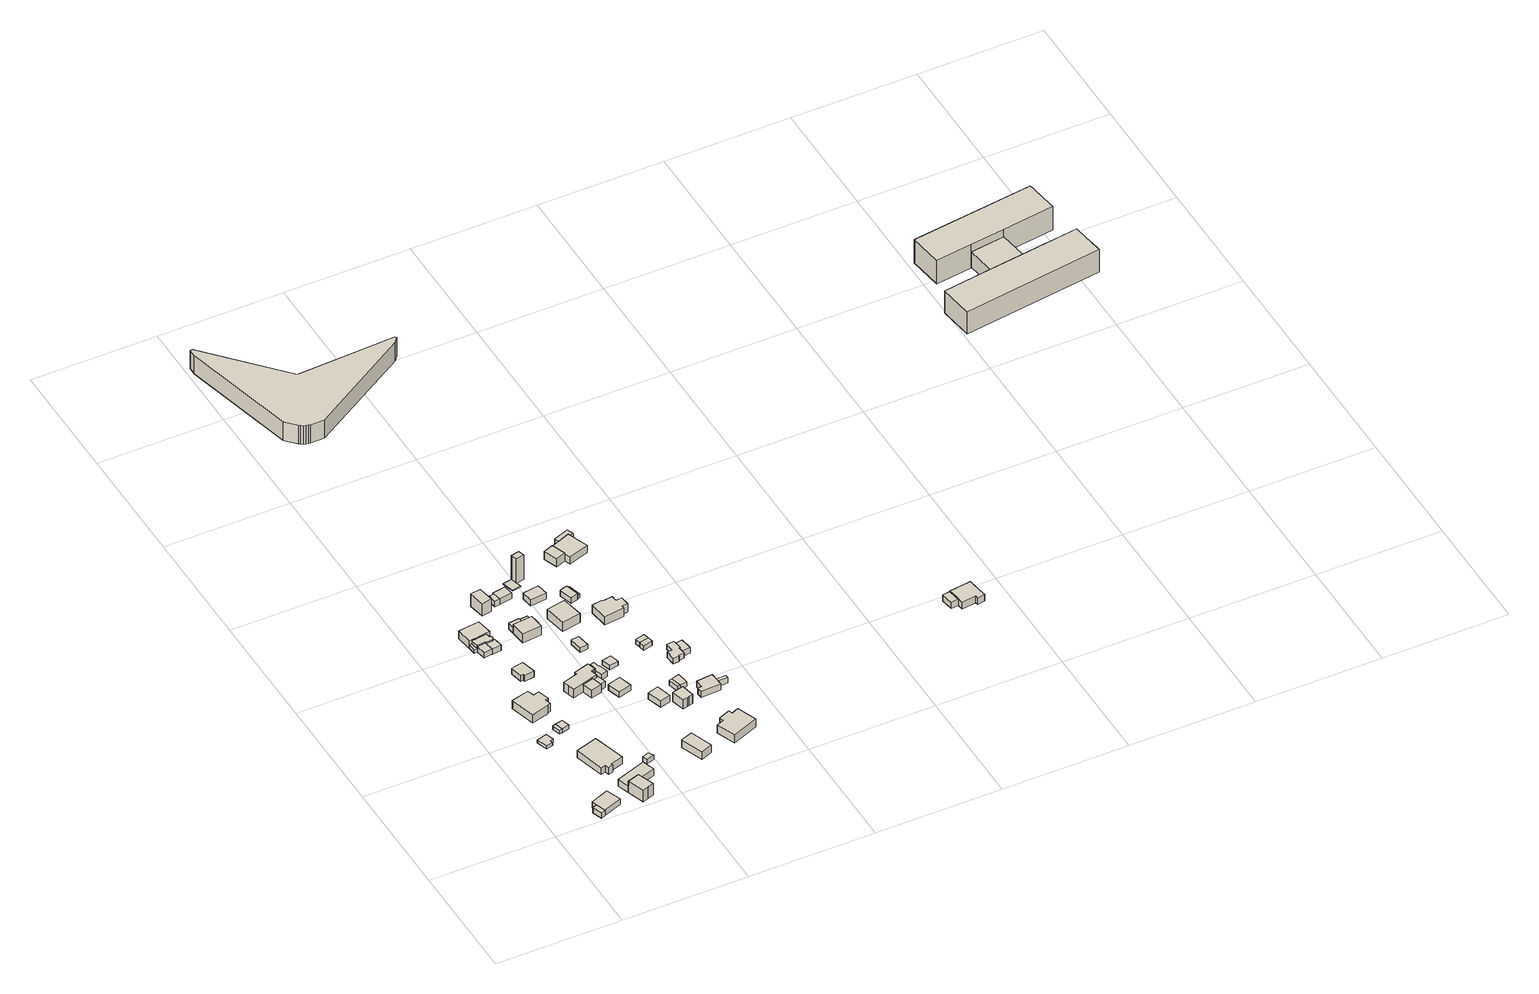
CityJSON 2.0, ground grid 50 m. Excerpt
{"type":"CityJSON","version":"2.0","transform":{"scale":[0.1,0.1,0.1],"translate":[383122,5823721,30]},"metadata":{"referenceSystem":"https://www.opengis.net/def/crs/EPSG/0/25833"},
"CityObjects":{
"building1":{"type":"Building","attributes":{"Gemeindeschluessel":"11000012","BezugspunktDach":"2200","function":"51009_1610","measuredHeight":2.54,"storeysAboveGround":0},"address":[{"country":"Germany","locality":"Berlin"}],"geometry":[{"type":"Solid","lod":"1","boundaries":[[[[0,1,2,3]],[[4,5,6,7]],[[4,7,3,2]],[[5,4,2,1]],[[6,5,1,0]],[[7,6,0,3]]]]}]},
"building2":{"type":"Building","attributes":{"Gemeindeschluessel":"11000012","BezugspunktDach":"2200","function":"31001_1010","measuredHeight":3.54,"storeysAboveGround":1},"address":[{"country":"Germany","locality":"Berlin","thoroughfareNumber":"63","thoroughfareName":"Alter Wiesenweg"}],"geometry":[{"type":"Solid","lod":"1","boundaries":[[[[8,9,10,11,12]],[[13,14,5,4,15]],[[13,15,12,11]],[[14,13,11,10]],[[5,14,10,9]],[[4,5,9,8]],[[15,4,8,12]]]]}]},
"building3":{"type":"Building","attributes":{"Gemeindeschluessel":"11000012","BezugspunktDach":"2200","function":"31001_2463","measuredHeight":1.4,"storeysAboveGround":1},"address":[{"country":"Germany","locality":"Berlin","thoroughfareNumber":"97 (2)","thoroughfareName":"Alter Wiesenweg"}],"geometry":[{"type":"Solid","lod":"1","boundaries":[[[[16,17,18,19,20,21]],[[22,23,24,25,26,27]],[[22,27,21,20]],[[23,22,20,19]],[[24,23,19,18]],[[25,24,18,17]],[[26,25,17,16]],[[27,26,16,21]]]]}]},
"building4":{"type":"Building","attributes":{"Gemeindeschluessel":"11000012","BezugspunktDach":"2200","function":"31001_1010","measuredHeight":3.21,"storeysAboveGround":1},"address":[{"country":"Germany","locality":"Berlin","thoroughfareNumber":"75","thoroughfareName":"Alter Wiesenweg"}],"geometry":[{"type":"Solid","lod":"1","boundaries":[[[[28,29,30,31,32,33,34,35]],[[36,37,38,39,40,41,42,43]],[[36,43,35,34]],[[37,36,34,33]],[[38,37,33,32]],[[39,38,32,31]],[[40,39,31,30]],[[41,40,30,29]],[[42,41,29,28]],[[43,42,28,35]]]]}]},
"building5":{"type":"Building","attributes":{"Gemeindeschluessel":"11000012","BezugspunktDach":"2200","function":"51009_1610","measuredHeight":1.7,"storeysAboveGround":0},"address":[{"country":"Germany","locality":"Berlin"}],"geometry":[{"type":"Solid","lod":"1","boundaries":[[[[44,45,46,47]],[[48,49,50,51]],[[48,51,47,46]],[[49,48,46,45]],[[50,49,45,44]],[[51,50,44,47]]]]}]},
"building6":{"type":"Building","attributes":{"Gemeindeschluessel":"11000012","function":"31001_1010"},"address":[{"country":"Germany","locality":"Berlin","thoroughfareNumber":"65","thoroughfareName":"Alter Wiesenweg"}],"children":["building6-1","building6-2"]},
"building6-1":{"type":"BuildingPart","attributes":{"BezugspunktDach":"2200","measuredHeight":5.91,"storeysAboveGround":1},"parents":["building6"],"geometry":[{"type":"MultiSurface","lod":"1","boundaries":[[[52,53,54,55,56,57]],[[58,59,60,61,62,63]],[[64,65,63,57,56]],[[66,64,58,56,55]],[[60,59,55,54]],[[61,60,54,53]],[[62,61,53,52]],[[63,62,52,57]],[[58,63,65,64]],[[59,58,64,66]]]}]},
"building6-2":{"type":"BuildingPart","attributes":{"BezugspunktDach":"2200","measuredHeight":3.06,"storeysAboveGround":1},"parents":["building6"],"geometry":[{"type":"MultiSurface","lod":"1","boundaries":[[[65,67,68,69]],[[70,71,63,72]],[[70,72,69,68]],[[71,70,68,67]],[[71,67,66,59]],[[72,63,65,69]],[[63,58,64,65]],[[59,66,64,73,58]]]}]},
"building7":{"type":"Building","attributes":{"Gemeindeschluessel":"11000012","BezugspunktDach":"2200","function":"31001_1010","measuredHeight":3.77,"storeysAboveGround":1},"address":[{"country":"Germany","locality":"Berlin","thoroughfareNumber":"97","thoroughfareName":"Alter Wiesenweg"}],"geometry":[{"type":"Solid","lod":"1","boundaries":[[[[74,75,76,77,78,79,80,81,82,83]],[[84,85,86,87,88,89,90,91,92,93]],[[84,93,83,82]],[[85,84,82,81]],[[86,85,81,80]],[[87,86,80,79]],[[88,87,79,78]],[[89,88,78,77]],[[90,89,77,76]],[[91,90,76,75]],[[92,91,75,74]],[[93,92,74,83]]]]}]},
"building8":{"type":"Building","attributes":{"Gemeindeschluessel":"11000012","BezugspunktDach":"2200","function":"31001_2723","measuredHeight":1.8,"storeysAboveGround":1},"address":[{"country":"Germany","locality":"Berlin","thoroughfareNumber":"97 (1)","thoroughfareName":"Alter Wiesenweg"}],"geometry":[{"type":"Solid","lod":"1","boundaries":[[[[45,94,95,46]],[[96,97,98,99]],[[96,99,46,95]],[[97,96,95,94]],[[98,97,94,45]],[[99,98,45,46]]]]}]},
"building9":{"type":"Building","attributes":{"Gemeindeschluessel":"11000012","BezugspunktDach":"2200","function":"51009_1610","measuredHeight":1.48,"storeysAboveGround":0},"address":[{"country":"Germany","locality":"Berlin"}],"geometry":[{"type":"Solid","lod":"1","boundaries":[[[[100,101,102,103]],[[104,105,106,107]],[[104,107,103,102]],[[105,104,102,101]],[[106,105,101,100]],[[107,106,100,103]]]]}]},
"building10":{"type":"Building","attributes":{"Gemeindeschluessel":"11000012","BezugspunktDach":"2200","function":"51009_1610","measuredHeight":2.89,"storeysAboveGround":0},"address":[{"country":"Germany","locality":"Berlin"}],"geometry":[{"type":"Solid","lod":"1","boundaries":[[[[108,109,110,111,112]],[[113,114,115,116,117]],[[113,117,112,111]],[[114,113,111,110]],[[115,114,110,109]],[[116,115,109,108]],[[117,116,108,112]]]]}]},
"building11":{"type":"Building","attributes":{"Gemeindeschluessel":"11000012","BezugspunktDach":"2200","function":"31001_2723","measuredHeight":2.05,"storeysAboveGround":1},"address":[{"country":"Germany","locality":"Berlin","thoroughfareNumber":"65 (1)","thoroughfareName":"Alter Wiesenweg"}],"geometry":[{"type":"Solid","lod":"1","boundaries":[[[[118,119,120,121]],[[122,123,124,125]],[[122,125,121,120]],[[123,122,120,119]],[[124,123,119,118]],[[125,124,118,121]]]]}]},
"building12":{"type":"Building","attributes":{"Gemeindeschluessel":"11000012","BezugspunktDach":"2200","function":"31001_2463","measuredHeight":2.7,"storeysAboveGround":1},"address":[{"country":"Germany","locality":"Berlin","thoroughfareNumber":"115 (1)","thoroughfareName":"Alter Wiesenweg"}],"geometry":[{"type":"Solid","lod":"1","boundaries":[[[[126,127,128,129,130,131]],[[132,133,134,135,136,137]],[[132,137,131,130]],[[133,132,130,129]],[[134,133,129,128]],[[135,134,128,127]],[[136,135,127,126]],[[137,136,126,131]]]]}]},
"building13":{"type":"Building","attributes":{"Gemeindeschluessel":"11000012","function":"31001_1010"},"address":[{"country":"Germany","locality":"Berlin","thoroughfareNumber":"115","thoroughfareName":"Alter Wiesenweg"}],"children":["building13-1","building13-2","building13-3"]},
"building13-1":{"type":"BuildingPart","attributes":{"BezugspunktDach":"2200","measuredHeight":3.97,"storeysAboveGround":1},"parents":["building13"],"geometry":[{"type":"MultiSurface","lod":"1","boundaries":[[[138,139,140,141,142,143,144,145,146]],[[147,148,149,150,151,152,153,154,155]],[[147,155,146,145]],[[148,147,145,144]],[[149,148,144,143]],[[150,149,143,142]],[[156,157,142,141]],[[158,156,151,141,140]],[[153,152,140,139]],[[154,153,139,138]],[[155,154,138,146]],[[151,150,157,156]],[[152,159,151,156,158]]]}]},
"building13-2":{"type":"BuildingPart","attributes":{"BezugspunktDach":"2200","measuredHeight":3.08,"storeysAboveGround":1},"parents":["building13"],"geometry":[{"type":"MultiSurface","lod":"1","boundaries":[[[160,161,162,163,164,165,166,167,157,158]],[[150,168,169,170,171,172,173,174,153,152]],[[168,150,157,167]],[[169,168,167,166]],[[170,169,166,165]],[[171,170,165,164]],[[175,176,171,164,163]],[[173,172,163,162]],[[174,173,162,161]],[[153,174,161,160]],[[152,153,160,158]],[[177,150,151,156,157]],[[178,152,179,158,156,151]],[[172,171,176,175]]]}]},
"building13-3":{"type":"BuildingPart","attributes":{"BezugspunktDach":"2200","measuredHeight":3.12,"storeysAboveGround":1},"parents":["building13"],"geometry":[{"type":"MultiSurface","lod":"1","boundaries":[[[180,181,182,176,175]],[[171,183,184,185,172]],[[183,171,176,182]],[[184,183,182,181]],[[185,184,181,180]],[[172,185,180,175]],[[171,172,175,176,186]]]}]},
"building14":{"type":"Building","attributes":{"Gemeindeschluessel":"11000012","function":"31001_1010"},"address":[{"country":"Germany","locality":"Berlin","thoroughfareNumber":"99","thoroughfareName":"Alter Wiesenweg"}],"children":["building14-1","building14-2"]},
"building14-1":{"type":"BuildingPart","attributes":{"BezugspunktDach":"2200","measuredHeight":4.87,"storeysAboveGround":1},"parents":["building14"],"geometry":[{"type":"MultiSurface","lod":"1","boundaries":[[[187,188,189,190,191,192,193,194,195,196,197,198,199,200,201,202,203]],[[204,205,206,207,208,209,210,211,212,213,214,215,216,217,218,219,220]],[[204,220,203,202]],[[205,204,202,201]],[[206,205,201,200]],[[207,206,200,199]],[[208,207,199,198]],[[209,208,198,197]],[[210,209,197,196]],[[211,210,196,195]],[[212,211,195,194]],[[213,212,194,193]],[[214,213,193,192]],[[215,214,192,191]],[[216,215,191,190]],[[221,222,223,216,190,189]],[[218,217,189,188]],[[219,218,188,187]],[[220,219,187,203]],[[217,216,223,222,221]]]}]},
"building14-2":{"type":"BuildingPart","attributes":{"BezugspunktDach":"2200","measuredHeight":3.54,"storeysAboveGround":1},"parents":["building14"],"geometry":[{"type":"MultiSurface","lod":"1","boundaries":[[[224,225,226,227,223,222]],[[216,228,229,230,231,217]],[[228,216,223,227]],[[229,228,227,226]],[[230,229,226,225]],[[231,230,225,224]],[[217,231,224,222]],[[232,216,233,217,222,223]]]}]},
"building15":{"type":"Building","attributes":{"Gemeindeschluessel":"11000012","BezugspunktDach":"2200","function":"31001_2723","measuredHeight":5.76,"storeysAboveGround":1},"address":[{"country":"Germany","locality":"Berlin","thoroughfareNumber":"117 (2)","thoroughfareName":"Alter Wiesenweg"}],"geometry":[{"type":"Solid","lod":"1","boundaries":[[[[234,235,236,237]],[[238,239,240,241]],[[238,241,237,236]],[[239,238,236,235]],[[240,239,235,234]],[[241,240,234,237]]]]}]},
"building16":{"type":"Building","attributes":{"Gemeindeschluessel":"11000012","BezugspunktDach":"2200","function":"51009_1610","measuredHeight":2.8,"storeysAboveGround":0},"address":[{"country":"Germany","locality":"Berlin"}],"geometry":[{"type":"Solid","lod":"1","boundaries":[[[[242,243,244,245,246,247,248]],[[249,250,251,252,253,254,255]],[[249,255,248,247]],[[250,249,247,246]],[[251,250,246,245]],[[252,251,245,244]],[[253,252,244,243]],[[254,253,243,242]],[[255,254,242,248]]]]}]},
"building17":{"type":"Building","attributes":{"Gemeindeschluessel":"11000012","BezugspunktDach":"2200","function":"31001_2723","measuredHeight":3.79,"storeysAboveGround":1},"address":[{"country":"Germany","locality":"Berlin","thoroughfareNumber":"67","thoroughfareName":"Alter Wiesenweg"}],"geometry":[{"type":"Solid","lod":"1","boundaries":[[[[256,257,258,259]],[[260,261,262,263]],[[260,263,259,258]],[[261,260,258,257]],[[262,261,257,256]],[[263,262,256,259]]]]}]},
"building18":{"type":"Building","attributes":{"Gemeindeschluessel":"11000012","function":"31001_1010"},"address":[{"country":"Germany","locality":"Berlin","thoroughfareNumber":"117","thoroughfareName":"Alter Wiesenweg"}],"children":["building18-1","building18-2"]},
"building18-1":{"type":"BuildingPart","attributes":{"BezugspunktDach":"2200","measuredHeight":5.81,"storeysAboveGround":1},"parents":["building18"],"geometry":[{"type":"MultiSurface","lod":"1","boundaries":[[[264,265,266,267,268]],[[269,270,271,272,273]],[[269,273,274,275,276,268,267]],[[270,269,267,266]],[[271,270,266,265]],[[272,271,265,264]],[[273,272,264,268]],[[276,275,274,273,277]]]}]},
"building18-2":{"type":"BuildingPart","attributes":{"BezugspunktDach":"2200","measuredHeight":2.77,"storeysAboveGround":1},"parents":["building18"],"geometry":[{"type":"MultiSurface","lod":"1","boundaries":[[[276,275,278,279]],[[280,274,273,281]],[[280,281,279,278]],[[274,280,278,275]],[[281,273,276,279]],[[282,274,275,276,273]]]}]},
"building19":{"type":"Building","attributes":{"Gemeindeschluessel":"11000012","BezugspunktDach":"2200","function":"31001_2463","measuredHeight":2.54,"storeysAboveGround":1},"address":[{"country":"Germany","locality":"Berlin","thoroughfareNumber":"99 (1)","thoroughfareName":"Alter Wiesenweg"}],"geometry":[{"type":"Solid","lod":"1","boundaries":[[[[283,284,285,286]],[[287,288,289,290]],[[287,290,286,285]],[[288,287,285,284]],[[289,288,284,283]],[[290,289,283,286]]]]}]},
"building20":{"type":"Building","attributes":{"Gemeindeschluessel":"11000012","BezugspunktDach":"2200","function":"51009_1610","measuredHeight":2.25,"storeysAboveGround":0},"address":[{"country":"Germany","locality":"Berlin"}],"geometry":[{"type":"Solid","lod":"1","boundaries":[[[[291,292,293,294]],[[295,296,297,298]],[[295,298,294,293]],[[296,295,293,292]],[[297,296,292,291]],[[298,297,291,294]]]]}]},
"building21":{"type":"Building","attributes":{"Gemeindeschluessel":"11000012","BezugspunktDach":"2200","function":"51009_1610","measuredHeight":2.54,"storeysAboveGround":0},"address":[{"country":"Germany","locality":"Berlin"}],"geometry":[{"type":"Solid","lod":"1","boundaries":[[[[299,300,301,302]],[[303,304,305,306]],[[303,306,302,301]],[[304,303,301,300]],[[305,304,300,299]],[[306,305,299,302]]]]}]},
"building22":{"type":"Building","attributes":{"Gemeindeschluessel":"11000012","BezugspunktDach":"2200","function":"31001_2723","measuredHeight":2.43,"storeysAboveGround":1},"address":[{"country":"Germany","locality":"Berlin","thoroughfareNumber":"99 (2)","thoroughfareName":"Alter Wiesenweg"}],"geometry":[{"type":"Solid","lod":"1","boundaries":[[[[307,308,309,310,311,312,313,314]],[[315,316,317,318,319,320,321,322]],[[315,322,314,313]],[[316,315,313,312]],[[317,316,312,311]],[[318,317,311,310]],[[319,318,310,309]],[[320,319,309,308]],[[321,320,308,307]],[[322,321,307,314]]]]}]},
"building23":{"type":"Building","attributes":{"Gemeindeschluessel":"11000012","BezugspunktDach":"2200","function":"31001_2723","measuredHeight":2.55,"storeysAboveGround":1},"address":[{"country":"Germany","locality":"Berlin","thoroughfareNumber":"117 (1)","thoroughfareName":"Alter Wiesenweg"}],"geometry":[{"type":"Solid","lod":"1","boundaries":[[[[301,300,323,324,325]],[[326,327,304,303,328]],[[326,328,325,324]],[[327,326,324,323]],[[304,327,323,300]],[[303,304,300,301]],[[328,303,301,325]]]]}]},
"building24":{"type":"Building","attributes":{"Gemeindeschluessel":"11000012","BezugspunktDach":"2200","function":"31001_2463","measuredHeight":2.11,"storeysAboveGround":1},"address":[{"country":"Germany","locality":"Berlin","thoroughfareNumber":"119 (2)","thoroughfareName":"Alter Wiesenweg"}],"geometry":[{"type":"Solid","lod":"1","boundaries":[[[[329,330,331,332]],[[333,334,335,336]],[[333,336,332,331]],[[334,333,331,330]],[[335,334,330,329]],[[336,335,329,332]]]]}]},
"building25":{"type":"Building","attributes":{"Gemeindeschluessel":"11000012","BezugspunktDach":"2200","function":"31001_2463","measuredHeight":2.88,"storeysAboveGround":1},"address":[{"country":"Germany","locality":"Berlin","thoroughfareNumber":"71 (2)","thoroughfareName":"Alter Wiesenweg"}],"geometry":[{"type":"Solid","lod":"1","boundaries":[[[[337,338,339,340]],[[341,342,343,344]],[[341,344,340,339]],[[342,341,339,338]],[[343,342,338,337]],[[344,343,337,340]]]]}]},
"building26":{"type":"Building","attributes":{"Gemeindeschluessel":"11000012","BezugspunktDach":"2200","function":"51009_1611","measuredHeight":2.02,"storeysAboveGround":0},"address":[{"country":"Germany","locality":"Berlin"}],"geometry":[{"type":"Solid","lod":"1","boundaries":[[[[345,346,347,348]],[[349,350,351,352]],[[349,352,348,347]],[[350,349,347,346]],[[351,350,346,345]],[[352,351,345,348]]]]}]},
"building27":{"type":"Building","attributes":{"Gemeindeschluessel":"11000012","BezugspunktDach":"2200","function":"31001_1312","measuredHeight":5.01,"storeysAboveGround":1},"address":[{"country":"Germany","locality":"Berlin","thoroughfareNumber":"71A","thoroughfareName":"Alter Wiesenweg"}],"geometry":[{"type":"Solid","lod":"1","boundaries":[[[[353,354,355,356,357,358,359,360]],[[361,362,363,364,365,366,367,368]],[[361,368,360,359]],[[362,361,359,358]],[[363,362,358,357]],[[364,363,357,356]],[[365,364,356,355]],[[366,365,355,354]],[[367,366,354,353]],[[368,367,353,360]]]]}]},
"building28":{"type":"Building","attributes":{"Gemeindeschluessel":"11000012","BezugspunktDach":"2200","function":"31001_1010","measuredHeight":4.96,"storeysAboveGround":1},"address":[{"country":"Germany","locality":"Berlin","thoroughfareNumber":"119","thoroughfareName":"Alter Wiesenweg"}],"geometry":[{"type":"Solid","lod":"1","boundaries":[[[[369,370,371,372,373]],[[374,375,376,377,378]],[[374,378,373,372]],[[375,374,372,371]],[[376,375,371,370]],[[377,376,370,369]],[[378,377,369,373]]]]}]},
"building29":{"type":"Building","attributes":{"Gemeindeschluessel":"11000012","BezugspunktDach":"2200","function":"31001_2723","measuredHeight":0.3,"storeysAboveGround":1},"address":[{"country":"Germany","locality":"Berlin","thoroughfareNumber":"125 (2)","thoroughfareName":"Alter Wiesenweg"}],"geometry":[{"type":"Solid","lod":"1","boundaries":[[[[379,380,381,382,383]],[[384,385,386,387,388]],[[384,388,383,382]],[[385,384,382,381]],[[386,385,381,380]],[[387,386,380,379]],[[388,387,379,383]]]]}]},
"building30":{"type":"Building","attributes":{"Gemeindeschluessel":"11000012","BezugspunktDach":"2200","function":"31001_2723","measuredHeight":3.48,"storeysAboveGround":1},"address":[{"country":"Germany","locality":"Berlin","thoroughfareNumber":"119 (1)","thoroughfareName":"Alter Wiesenweg"}],"geometry":[{"type":"Solid","lod":"1","boundaries":[[[[389,390,391,392]],[[393,394,395,396]],[[393,396,392,391]],[[394,393,391,390]],[[395,394,390,389]],[[396,395,389,392]]]]}]},
"building31":{"type":"Building","attributes":{"Gemeindeschluessel":"11000012","BezugspunktDach":"2200","function":"51009_1610","measuredHeight":2.17,"storeysAboveGround":0},"address":[{"country":"Germany","locality":"Berlin"}],"geometry":[{"type":"Solid","lod":"1","boundaries":[[[[397,398,399,400]],[[401,402,403,404]],[[401,404,400,399]],[[402,401,399,398]],[[403,402,398,397]],[[404,403,397,400]]]]}]},
"building32":{"type":"Building","attributes":{"Gemeindeschluessel":"11000012","BezugspunktDach":"2200","function":"31001_1010","measuredHeight":4.24,"storeysAboveGround":1},"address":[{"country":"Germany","locality":"Berlin","thoroughfareNumber":"69","thoroughfareName":"Alter Wiesenweg"}],"geometry":[{"type":"Solid","lod":"1","boundaries":[[[[405,406,407,408,409,410,411,412]],[[413,414,415,416,417,418,419,420]],[[413,420,412,411]],[[414,413,411,410]],[[415,414,410,409]],[[416,415,409,408]],[[417,416,408,407]],[[418,417,407,406]],[[419,418,406,405]],[[420,419,405,412]]]]}]},
"building33":{"type":"Building","attributes":{"Gemeindeschluessel":"11000012","BezugspunktDach":"2200","function":"51009_1610","measuredHeight":11.29,"storeysAboveGround":0},"address":[{"country":"Germany","locality":"Berlin"}],"geometry":[{"type":"Solid","lod":"1","boundaries":[[[[421,422,423,424]],[[425,426,385,384]],[[425,384,424,423]],[[426,425,423,422]],[[385,426,422,421]],[[384,385,421,424]]]]}]},
"building34":{"type":"Building","attributes":{"Gemeindeschluessel":"11000012","BezugspunktDach":"2200","function":"31001_2723","measuredHeight":2.21,"storeysAboveGround":1},"address":[{"country":"Germany","locality":"Berlin","thoroughfareNumber":"71 (1)","thoroughfareName":"Alter Wiesenweg"}],"geometry":[{"type":"Solid","lod":"1","boundaries":[[[[398,427,428,399]],[[429,430,402,401]],[[429,401,399,428]],[[430,429,428,427]],[[402,430,427,398]],[[401,402,398,399]]]]}]},
"building35":{"type":"Building","attributes":{"Gemeindeschluessel":"11000012","BezugspunktDach":"2200","function":"31001_2723","measuredHeight":3.14,"storeysAboveGround":1},"address":[{"country":"Germany","locality":"Berlin","thoroughfareNumber":"123","thoroughfareName":"Alter Wiesenweg"}],"geometry":[{"type":"Solid","lod":"1","boundaries":[[[[431,432,433,434,435]],[[436,437,438,439,440]],[[436,440,435,434]],[[437,436,434,433]],[[438,437,433,432]],[[439,438,432,431]],[[440,439,431,435]]]]}]},
"building36":{"type":"Building","attributes":{"Gemeindeschluessel":"11000012","BezugspunktDach":"2200","function":"31001_1010","measuredHeight":2.74,"storeysAboveGround":1},"address":[{"country":"Germany","locality":"Berlin","thoroughfareNumber":"71","thoroughfareName":"Alter Wiesenweg"}],"geometry":[{"type":"Solid","lod":"1","boundaries":[[[[441,442,443,444,445,446,447,448]],[[449,450,451,452,453,454,455,456]],[[449,456,448,447]],[[450,449,447,446]],[[451,450,446,445]],[[452,451,445,444]],[[453,452,444,443]],[[454,453,443,442]],[[455,454,442,441]],[[456,455,441,448]]]]}]},
"building37":{"type":"Building","attributes":{"Gemeindeschluessel":"11000012","BezugspunktDach":"2200","function":"51009_1610","measuredHeight":2.23,"storeysAboveGround":0},"address":[{"country":"Germany","locality":"Berlin"}],"geometry":[{"type":"Solid","lod":"1","boundaries":[[[[457,458,459,460]],[[461,462,463,464]],[[461,464,460,459]],[[462,461,459,458]],[[463,462,458,457]],[[464,463,457,460]]]]}]},
"building38":{"type":"Building","attributes":{"Gemeindeschluessel":"11000012","BezugspunktDach":"2200","function":"31001_1312","measuredHeight":2.12,"storeysAboveGround":1},"address":[{"country":"Germany","locality":"Berlin","thoroughfareNumber":"101 (1)","thoroughfareName":"Alter Wiesenweg"}],"geometry":[{"type":"Solid","lod":"1","boundaries":[[[[460,459,465,466]],[[467,468,469,470]],[[467,470,466,465]],[[468,467,465,459]],[[469,468,459,460]],[[470,469,460,466]]]]}]},
"building39":{"type":"Building","attributes":{"Gemeindeschluessel":"11000012","BezugspunktDach":"2200","function":"51009_1610","measuredHeight":1.71,"storeysAboveGround":0},"address":[{"country":"Germany","locality":"Berlin"}],"geometry":[{"type":"Solid","lod":"1","boundaries":[[[[471,472,473,474]],[[475,476,477,478]],[[475,478,474,473]],[[476,475,473,472]],[[477,476,472,471]],[[478,477,471,474]]]]}]},
"building40":{"type":"Building","attributes":{"Gemeindeschluessel":"11000012","BezugspunktDach":"2200","function":"31001_1010","measuredHeight":3.79,"storeysAboveGround":1},"address":[{"country":"Germany","locality":"Berlin","thoroughfareNumber":"121","thoroughfareName":"Alter Wiesenweg"}],"geometry":[{"type":"Solid","lod":"1","boundaries":[[[[479,480,481,482,483,484,485,486,487,488]],[[489,490,491,492,493,494,495,496,497,498]],[[489,498,488,487]],[[490,489,487,486]],[[491,490,486,485]],[[492,491,485,484]],[[493,492,484,483]],[[494,493,483,482]],[[495,494,482,481]],[[496,495,481,480]],[[497,496,480,479]],[[498,497,479,488]]]]}]},
"building41":{"type":"Building","attributes":{"Gemeindeschluessel":"11000012","BezugspunktDach":"2200","function":"31001_1312","measuredHeight":2.46,"storeysAboveGround":1},"address":[{"country":"Germany","locality":"Berlin","thoroughfareNumber":"101","thoroughfareName":"Alter Wiesenweg"}],"geometry":[{"type":"Solid","lod":"1","boundaries":[[[[499,500,501,502,503,504,505,506,507,508,509,510]],[[511,512,513,514,515,516,517,518,519,520,521,522]],[[511,522,510,509]],[[512,511,509,508]],[[513,512,508,507]],[[514,513,507,506]],[[515,514,506,505]],[[516,515,505,504]],[[517,516,504,503]],[[518,517,503,502]],[[519,518,502,501]],[[520,519,501,500]],[[521,520,500,499]],[[522,521,499,510]]]]}]},
"building42":{"type":"Building","attributes":{"Gemeindeschluessel":"11000012","BezugspunktDach":"2200","function":"51009_1610","measuredHeight":2.49,"storeysAboveGround":0},"address":[{"country":"Germany","locality":"Berlin"}],"geometry":[{"type":"Solid","lod":"1","boundaries":[[[[443,523,524,444]],[[525,526,527,528]],[[525,528,444,524]],[[526,525,524,523]],[[527,526,523,443]],[[528,527,443,444]]]]}]},
"building43":{"type":"Building","attributes":{"Gemeindeschluessel":"11000012","BezugspunktDach":"2200","function":"51009_1610","measuredHeight":2.41,"storeysAboveGround":0},"address":[{"country":"Germany","locality":"Berlin"}],"geometry":[{"type":"Solid","lod":"1","boundaries":[[[[503,529,530,531,506,505,504]],[[532,533,534,535,536,537,538]],[[532,538,504,505]],[[533,532,505,506]],[[534,533,506,531]],[[535,534,531,530]],[[536,535,530,529]],[[537,536,529,503]],[[538,537,503,504]]]]}]},
"building44":{"type":"Building","attributes":{"Gemeindeschluessel":"11000012","BezugspunktDach":"2200","function":"31001_2431","measuredHeight":8.49,"storeysAboveGround":1},"address":[{"country":"Germany","locality":"Berlin","thoroughfareNumber":"1 (27)","thoroughfareName":"Flughafen Tegel"}],"geometry":[{"type":"Solid","lod":"1","boundaries":[[[[539,540,541,542,543,544,545,546,547,548,549,550,551,552,553]],[[554,555,556,557,558,559,560,561,562,563,564,565,566,567,568]],[[554,568,553,552]],[[555,554,552,551]],[[556,555,551,550]],[[557,556,550,549]],[[558,557,549,548]],[[559,558,548,547]],[[560,559,547,546]],[[561,560,546,545]],[[562,561,545,544]],[[563,562,544,543]],[[564,563,543,542]],[[565,564,542,541]],[[566,565,541,540]],[[567,566,540,539]],[[568,567,539,553]]]]}]},
"building45":{"type":"Building","attributes":{"Gemeindeschluessel":"11000012","function":"31001_1010"},"address":[{"country":"Germany","locality":"Berlin","thoroughfareNumber":"125","thoroughfareName":"Alter Wiesenweg"}],"children":["building45-1","building45-2"]},
"building45-1":{"type":"BuildingPart","attributes":{"BezugspunktDach":"2200","measuredHeight":3.75,"storeysAboveGround":1},"parents":["building45"],"geometry":[{"type":"Solid","lod":"1","boundaries":[[[[569,570,571,572,573,574,575]],[[576,577,578,579,580,581,582]],[[576,582,575,574]],[[577,576,574,573]],[[578,577,573,572]],[[579,578,572,571]],[[580,579,571,570]],[[581,580,570,569]],[[582,581,569,575]]]]}]},
"building45-2":{"type":"BuildingPart","attributes":{"BezugspunktDach":"2200","measuredHeight":3.64,"storeysAboveGround":1},"parents":["building45"],"geometry":[{"type":"MultiSurface","lod":"1","boundaries":[[[583,584,585,586]],[[582,580,587,588]],[[582,588,586,585]],[[570,569,575,585,584]],[[587,580,584,583]],[[588,587,583,586]],[[580,581,569,570]],[[589,581,590,582,575,569]]]}]},
"building46":{"type":"Building","attributes":{"Gemeindeschluessel":"11000012","BezugspunktDach":"2200","function":"31001_2463","measuredHeight":2.21,"storeysAboveGround":1},"address":[{"country":"Germany","locality":"Berlin","thoroughfareNumber":"125 (1)","thoroughfareName":"Alter Wiesenweg"}],"geometry":[{"type":"Solid","lod":"1","boundaries":[[[[591,592,593,594,595]],[[596,597,598,599,600]],[[596,600,595,594]],[[597,596,594,593]],[[598,597,593,592]],[[599,598,592,591]],[[600,599,591,595]]]]}]},
"building47":{"type":"Building","attributes":{"Gemeindeschluessel":"11000012","function":"31001_1310"},"address":[{"country":"Germany","locality":"Berlin","thoroughfareNumber":"15","thoroughfareName":"Mecklenburgweg"}],"children":["building47-1","building47-2"]},
"building47-1":{"type":"BuildingPart","attributes":{"BezugspunktDach":"2200","measuredHeight":3.58,"storeysAboveGround":1},"parents":["building47"],"geometry":[{"type":"MultiSurface","lod":"1","boundaries":[[[601,602,603,604,605,606,607,608,609,610,611]],[[612,613,614,615,616,617,618,619,620,621,622]],[[612,622,611,610]],[[613,612,610,609]],[[614,613,609,608]],[[615,614,608,607]],[[616,615,607,606]],[[617,616,606,605]],[[618,617,605,604]],[[619,618,604,603]],[[620,619,603,602]],[[623,624,620,602,601]],[[622,625,623,621,601,611]],[[621,620,624,623]],[[621,623,625,622]]]}]},
"building47-2":{"type":"BuildingPart","attributes":{"BezugspunktDach":"2200","measuredHeight":2.89,"storeysAboveGround":1},"parents":["building47"],"geometry":[{"type":"MultiSurface","lod":"1","boundaries":[[[626,624,625,627]],[[622,620,628,629]],[[622,629,627,625]],[[628,620,624,626]],[[629,628,626,627]],[[621,623,624,620]],[[622,625,623,630,621]]]}]},
"building48":{"type":"Building","attributes":{"Gemeindeschluessel":"11000012","BezugspunktDach":"2200","function":"31001_2120","measuredHeight":10.39,"storeysAboveGround":3},"address":[{"country":"Germany","locality":"Berlin","thoroughfareNumber":"1 (26)","thoroughfareName":"Flughafen Tegel"}],"geometry":[{"type":"Solid","lod":"1","boundaries":[[[[631,632,633,634,635,636,637,638]],[[639,640,641,642,643,644,645,646]],[[639,646,638,637]],[[640,639,637,636]],[[641,640,636,635]],[[642,641,635,634]],[[643,642,634,633]],[[644,643,633,632]],[[645,644,632,631]],[[646,645,631,638]]]]}]},
"building49":{"type":"Building","attributes":{"Gemeindeschluessel":"11000012","BezugspunktDach":"2200","function":"31001_2120","measuredHeight":6.97,"storeysAboveGround":2},"address":[{"country":"Germany","locality":"Berlin","thoroughfareNumber":"1 (25)","thoroughfareName":"Flughafen Tegel"}],"geometry":[{"type":"Solid","lod":"1","boundaries":[[[[647,648,649,650]],[[651,652,653,654]],[[651,654,650,649]],[[652,651,649,648]],[[653,652,648,647]],[[654,653,647,650]]]]}]},
"building50":{"type":"Building","attributes":{"Gemeindeschluessel":"11000012","BezugspunktDach":"2200","function":"31001_2120","measuredHeight":10.84,"storeysAboveGround":3},"address":[{"country":"Germany","locality":"Berlin","thoroughfareNumber":"1 (24)","thoroughfareName":"Flughafen Tegel"}],"geometry":[{"type":"Solid","lod":"1","boundaries":[[[[655,656,657,658,659,660,661,662]],[[663,664,665,666,667,668,669,670]],[[663,670,662,661]],[[664,663,661,660]],[[665,664,660,659]],[[666,665,659,658]],[[667,666,658,657]],[[668,667,657,656]],[[669,668,656,655]],[[670,669,655,662]]]]}]}
},
"vertices":[
[187,7,32],[205,14,32],[190,53,32],[173,47,32],[190,53,7],[205,14,7],[187,7,7],[173,47,7],
[190,53,34],[205,14,34],[278,42,34],[256,101,34],[183,73,34],[256,101,7],[278,42,7],[183,73,7],
[185,419,24],[212,426,24],[209,438,24],[223,441,24],[213,475,24],[172,463,24],[213,475,10],[223,441,10],[209,438,10],[212,426,10],[185,419,10],[172,463,10],
[292,213,40],[311,218,40],[316,202,40],[335,207,40],[333,214,40],[384,230,40],[347,359,40],[260,332,40],[347,359,8],[384,230,8],[333,214,8],[335,207,8],[316,202,8],[311,218,8],[292,213,8],[260,332,8],
[263,469,27],[274,472,27],[265,505,27],[253,501,27],[265,505,10],[274,472,10],[263,469,10],[253,501,10],
[356,16,60],[380,25,60],[404,33,60],[380,100,60],[356,92,60],[333,85,60],[356,92,7],[380,100,7],[404,33,7],[380,25,7],[356,16,7],[333,85,7],[356,92,38],[333,85,38],[380,100,38],
[453,124,38],[437,174,38],[317,132,38],[437,174,7],[453,124,7],[317,132,7],[356,92,28],
[207,567,46],[277,586,46],[276,588,46],[290,592,46],[283,617,46],[296,620,46],[283,665,46],[259,658,46],[250,686,46],[180,667,46],[250,686,8],[259,658,8],[283,665,8],[296,620,8],[283,617,8],[290,592,8],[276,588,8],[277,586,8],[207,567,8],[180,667,8],
[304,480,27],[295,512,27],[295,512,9],[304,480,9],[274,472,9],[265,505,9],
[197,986,26],[209,988,26],[204,1019,26],[193,1018,26],[204,1019,11],[209,988,11],[197,986,11],[193,1018,11],
[215,947,36],[250,952,36],[243,992,36],[226,990,36],[209,988,36],[226,990,12],[243,992,12],[250,952,12],[215,947,12],[209,988,12],
[462,189,27],[493,200,27],[482,220,27],[454,210,27],[482,220,6],[493,200,6],[462,189,6],[454,210,6],
[273,780,36],[283,782,36],[285,774,36],[325,781,36],[311,840,36],[263,830,36],[311,840,9],[325,781,9],[285,774,9],[283,782,9],[273,780,9],[263,830,9],
[193,1018,45],[204,1019,45],[204,1020,45],[236,1024,45],[266,1028,45],[280,1029,45],[271,1093,45],[228,1088,45],[185,1082,45],[228,1088,10],[271,1093,10],[280,1029,10],[266,1028,10],[236,1024,10],[204,1020,10],[204,1019,10],[193,1018,10],[185,1082,10],[236,1024,41],[266,1028,41],[204,1020,41],[230,1023,10],
[204,1019,41],[209,988,41],[243,992,41],[244,988,41],[273,991,41],[277,996,41],[276,1006,41],[268,1011,41],[268,1011,10],[276,1006,10],[277,996,10],[273,991,10],[244,988,10],[243,992,10],[209,988,10],[244,988,37],[273,991,37],[266,1028,34],[235,1023,10],[204,1020,23],
[250,952,37],[287,957,37],[280,992,37],[280,992,10],[287,957,10],[250,952,10],[273,991,25],
[390,645,45],[397,621,45],[441,633,45],[485,646,45],[504,652,45],[503,655,45],[498,678,45],[498,679,45],[509,683,45],[510,681,45],[510,680,45],[515,682,45],[515,683,45],[504,717,45],[443,699,45],[446,689,45],[384,670,45],[446,689,5],[443,699,5],[504,717,5],[515,683,5],[515,682,5],[510,680,5],[510,681,5],[509,683,5],[498,679,5],[498,678,5],[503,655,5],[504,652,5],[485,646,5],[441,633,5],[397,621,5],[390,645,5],[384,670,5],[441,633,34],[441,633,41],[485,646,41],
[453,591,41],[497,603,41],[495,611,41],[494,614,41],[494,614,5],[495,611,5],[497,603,5],[453,591,5],[485,646,12],[483,646,5],
[313,1148,69],[353,1155,69],[342,1219,69],[301,1213,69],[342,1219,12],[353,1155,12],[313,1148,12],[301,1213,12],
[494,614,34],[495,611,34],[522,619,34],[510,657,34],[503,655,34],[504,652,34],[485,646,34],[504,652,6],[503,655,6],[510,657,6],[522,619,6],[495,611,6],[494,614,6],[485,646,6],
[645,124,39],[691,143,39],[658,231,39],[611,215,39],[658,231,3],[691,143,3],[645,124,3],[611,215,3],
[373,956,53],[450,965,53],[447,995,53],[444,1025,53],[367,1017,53],[444,1025,10],[447,995,10],[450,965,10],[373,956,10],[367,1017,10],[409,1021,10],[409,1021,38],[367,1017,38],[367,1017,17],
[406,1050,38],[364,1045,38],[406,1050,10],[364,1045,10],[371,1017,10],
[540,549,31],[592,563,31],[577,618,31],[525,602,31],[577,618,6],[592,563,6],[540,549,6],[525,602,6],
[409,1021,33],[444,1025,33],[441,1053,33],[406,1050,33],[441,1053,11],[444,1025,11],[409,1021,11],[406,1050,11],
[375,1171,37],[396,1174,37],[390,1208,37],[370,1205,37],[390,1208,12],[396,1174,12],[375,1171,12],[370,1205,12],
[523,699,31],[517,696,31],[528,660,31],[554,667,31],[544,704,31],[541,702,31],[534,730,31],[517,725,31],[534,730,6],[541,702,6],[544,704,6],[554,667,6],[528,660,6],[517,696,6],[523,699,6],[517,725,6],
[448,1183,37],[441,1223,37],[389,1213,37],[441,1223,12],[448,1183,12],[389,1213,12],
[528,819,31],[559,824,31],[551,876,31],[520,872,31],[551,876,10],[559,824,10],[528,819,10],[520,872,10],
[643,433,37],[685,444,37],[668,505,37],[624,492,37],[668,505,8],[685,444,8],[643,433,8],[624,492,8],
[576,690,30],[612,696,30],[604,734,30],[565,726,30],[604,734,10],[612,696,10],[576,690,10],[565,726,10],
[706,385,53],[727,391,53],[734,392,53],[749,396,53],[738,449,53],[722,445,53],[716,443,53],[693,438,53],[716,443,11],[722,445,11],[738,449,11],[749,396,11],[734,392,11],[727,391,11],[706,385,11],[693,438,11],
[524,945,53],[600,959,53],[584,1047,53],[546,1040,53],[508,1032,53],[546,1040,11],[584,1047,11],[600,959,11],[524,945,11],[508,1032,11],
[469,1215,15],[504,1223,15],[498,1246,15],[492,1270,15],[457,1263,15],[492,1270,12],[498,1246,12],[504,1223,12],[469,1215,12],[457,1263,12],
[488,1116,40],[553,1125,40],[546,1171,40],[482,1161,40],[546,1171,12],[553,1125,12],[488,1116,12],[482,1161,12],
[733,477,33],[745,480,33],[734,524,33],[722,521,33],[734,524,11],[745,480,11],[733,477,11],[722,521,11],
[784,145,44],[889,186,44],[859,265,44],[831,253,44],[826,269,44],[780,250,44],[785,233,44],[755,222,44],[785,233,7],[780,250,7],[826,269,7],[831,253,7],[859,265,7],[889,186,7],[784,145,7],[755,222,7],
[498,1246,125],[532,1252,125],[525,1278,125],[492,1270,125],[525,1278,12],[532,1252,12],
[773,485,33],[766,533,33],[766,533,11],[773,485,11],
[620,1064,37],[650,1073,37],[635,1127,37],[620,1122,37],[604,1117,37],[620,1122,11],[635,1127,11],[650,1073,11],[620,1064,11],[604,1117,11],
[792,414,35],[872,419,35],[871,435,35],[870,450,35],[868,476,35],[805,470,35],[807,437,35],[791,436,35],[807,437,7],[805,470,7],[868,476,7],[870,450,7],[871,435,7],[872,419,7],[792,414,7],[791,436,7],
[728,725,33],[766,734,33],[762,755,33],[724,747,33],[762,755,11],[766,734,11],[728,725,11],[724,747,11],
[757,777,33],[719,768,33],[757,777,12],[762,755,12],[724,747,12],[719,768,12],
[650,1073,29],[661,1076,29],[646,1130,29],[635,1127,29],[646,1130,12],[661,1076,12],[650,1073,12],[635,1127,12],
[672,909,48],[752,919,48],[751,931,48],[775,934,48],[770,971,48],[746,968,48],[744,992,48],[704,987,48],[703,991,48],[662,985,48],[703,991,10],[704,987,10],[744,992,10],[746,968,10],[770,971,10],[775,934,10],[751,931,10],[752,919,10],[672,909,10],[662,985,10],
[787,616,35],[812,618,35],[811,621,35],[835,624,35],[833,635,35],[831,654,35],[837,655,35],[833,683,35],[832,695,35],[803,692,35],[806,657,35],[784,655,35],[806,657,10],[803,692,10],[832,695,10],[833,683,10],[837,655,10],[831,654,10],[833,635,10],[835,624,10],[811,621,10],[812,618,10],[787,616,10],[784,655,10],
[909,436,35],[908,451,35],[908,451,10],[909,436,10],[871,435,10],[870,450,10],
[867,638,35],[860,687,35],[836,684,35],[837,655,11],[833,683,11],[836,684,11],[860,687,11],[867,638,11],[833,635,11],[831,654,11],
[5,2728,123],[116,2270,123],[155,2230,123],[162,2225,123],[170,2220,123],[178,2217,123],[187,2215,123],[195,2213,123],[251,2214,123],[659,2463,123],[676,2484,123],[671,2491,123],[277,2472,123],[15,2758,123],[5,2759,123],[15,2758,38],[277,2472,38],[671,2491,38],[676,2484,38],[659,2463,38],[251,2214,38],[195,2213,38],[187,2215,38],[178,2217,38],[170,2220,38],[162,2225,38],[155,2230,38],[116,2270,38],[5,2728,38],[5,2759,38],
[696,1284,50],[702,1268,50],[711,1244,50],[792,1272,50],[776,1313,50],[761,1355,50],[681,1324,50],[761,1355,17],[776,1313,17],[792,1272,17],[711,1244,17],[702,1268,17],[696,1284,17],[681,1324,17],
[663,1253,53],[702,1268,53],[681,1324,53],[642,1309,53],[663,1253,17],[642,1309,17],[696,1284,44],[695,1286,17],
[724,1341,38],[761,1355,38],[784,1362,38],[774,1389,38],[714,1367,38],[774,1389,16],[784,1362,16],[761,1355,16],[724,1341,16],[714,1367,16],
[1811,439,43],[1813,426,43],[1817,402,43],[1873,410,43],[1875,399,43],[1905,403,43],[1903,414,43],[1892,487,43],[1876,484,43],[1876,485,43],[1805,475,43],[1876,485,12],[1876,484,12],[1892,487,12],[1903,414,12],[1905,403,12],[1875,399,12],[1873,410,12],[1817,402,12],[1813,426,12],[1811,439,12],[1805,475,12],[1811,439,41],[1813,426,41],[1805,475,41],
[1783,422,41],[1776,471,41],[1783,422,12],[1776,471,12],[1811,439,33],
[2503,1674,129],[3065,1752,129],[3062,1768,129],[3053,1832,129],[3046,1887,129],[2839,1858,129],[2699,1839,129],[2485,1809,129],[2699,1839,25],[2839,1858,25],[3046,1887,25],[3053,1832,25],[3062,1768,25],[3065,1752,25],[2503,1674,25],[2485,1809,25],
[2699,1839,94],[2839,1858,94],[2819,2003,94],[2680,1984,94],[2819,2003,24],[2839,1858,24],[2699,1839,24],[2680,1984,24],
[2535,1965,129],[2680,1984,129],[2819,2003,129],[3027,2030,129],[3019,2086,129],[3010,2151,129],[3008,2164,129],[2517,2099,129],[3008,2164,20],[3010,2151,20],[3019,2086,20],[3027,2030,20],[2819,2003,20],[2680,1984,20],[2535,1965,20],[2517,2099,20]
]}
